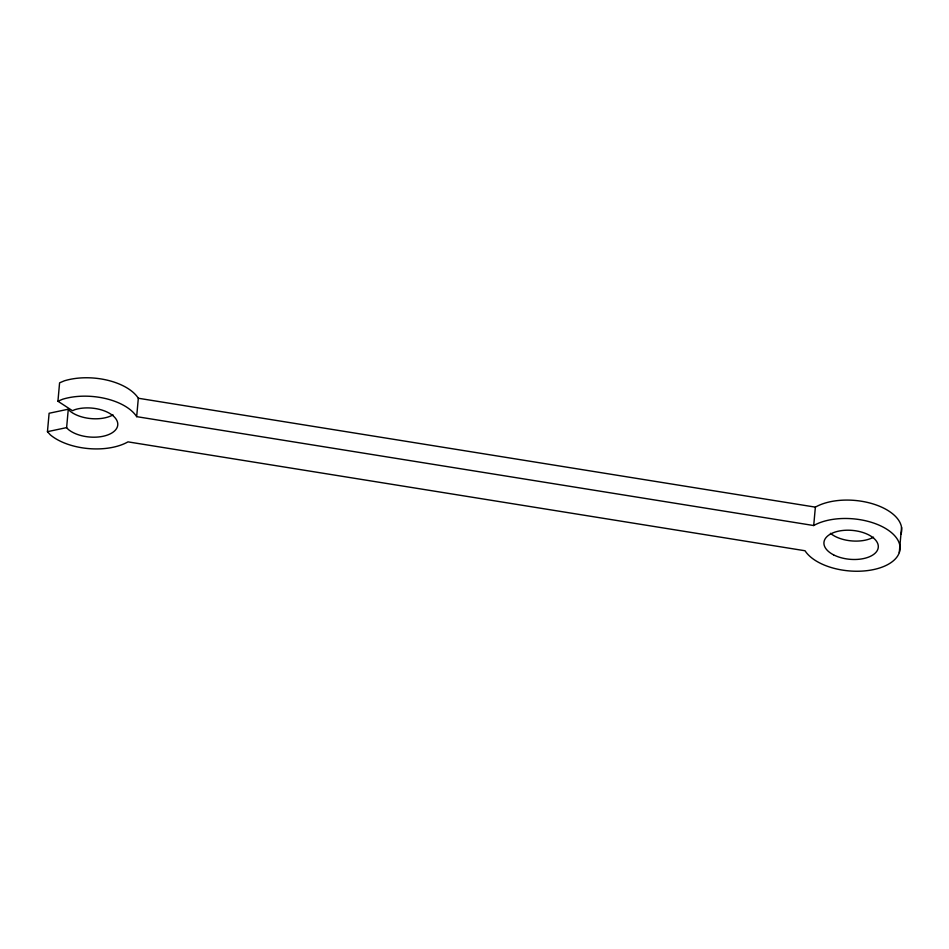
<?xml version="1.0" encoding="UTF-8"?>
<svg xmlns="http://www.w3.org/2000/svg" width="949" height="949" viewBox="0 0 949 949"><rect width="100%" height="100%" fill="white"/><g stroke="black" fill="none" stroke-linecap="round" stroke-linejoin="round"><path stroke-width="1.42" d="M900.945 534.204A49.111 26.121 5.1 0 0 873.614 504.097A49.111 26.121 5.1 0 0 815.369 507.134L138.329 398.248A49.111 26.121 5.1 0 0 64.318 380.834L59.585 382.827L57.936 401.237L62.658 399.232A49.111 26.121 5.1 0 1 136.668 416.647L813.708 525.532A49.111 26.121 5.1 0 1 888.727 530.515A49.111 26.121 5.1 0 1 875.417 569.163A49.111 26.121 5.1 0 1 805.025 550.752L127.985 441.866A49.111 26.121 5.1 0 1 50.38 434.903L47.45 431.676L49.111 413.266L68.281 409.209L69.906 411.012A27.284 14.508 5.1 0 0 113.026 414.879M57.936 401.237L72.444 410.703L75.078 409.6A27.284 14.508 5.1 0 1 112.931 415.686A27.284 14.508 5.1 0 1 106.11 435.496A27.284 14.508 5.1 0 1 68.257 429.411L66.62 427.619L68.281 409.209M136.668 416.647L138.329 398.248M813.708 525.532L815.369 507.134M899.284 552.603L901.55 527.407M47.45 431.676L66.62 427.619M873.531 537.181A27.284 14.508 5.1 0 1 830.422 533.314M833.542 554.833A27.284 14.508 5.1 0 0 877.872 549.163A27.284 14.508 5.1 0 0 841.893 530.574A27.284 14.508 5.1 0 0 833.542 554.833"/></g></svg>
